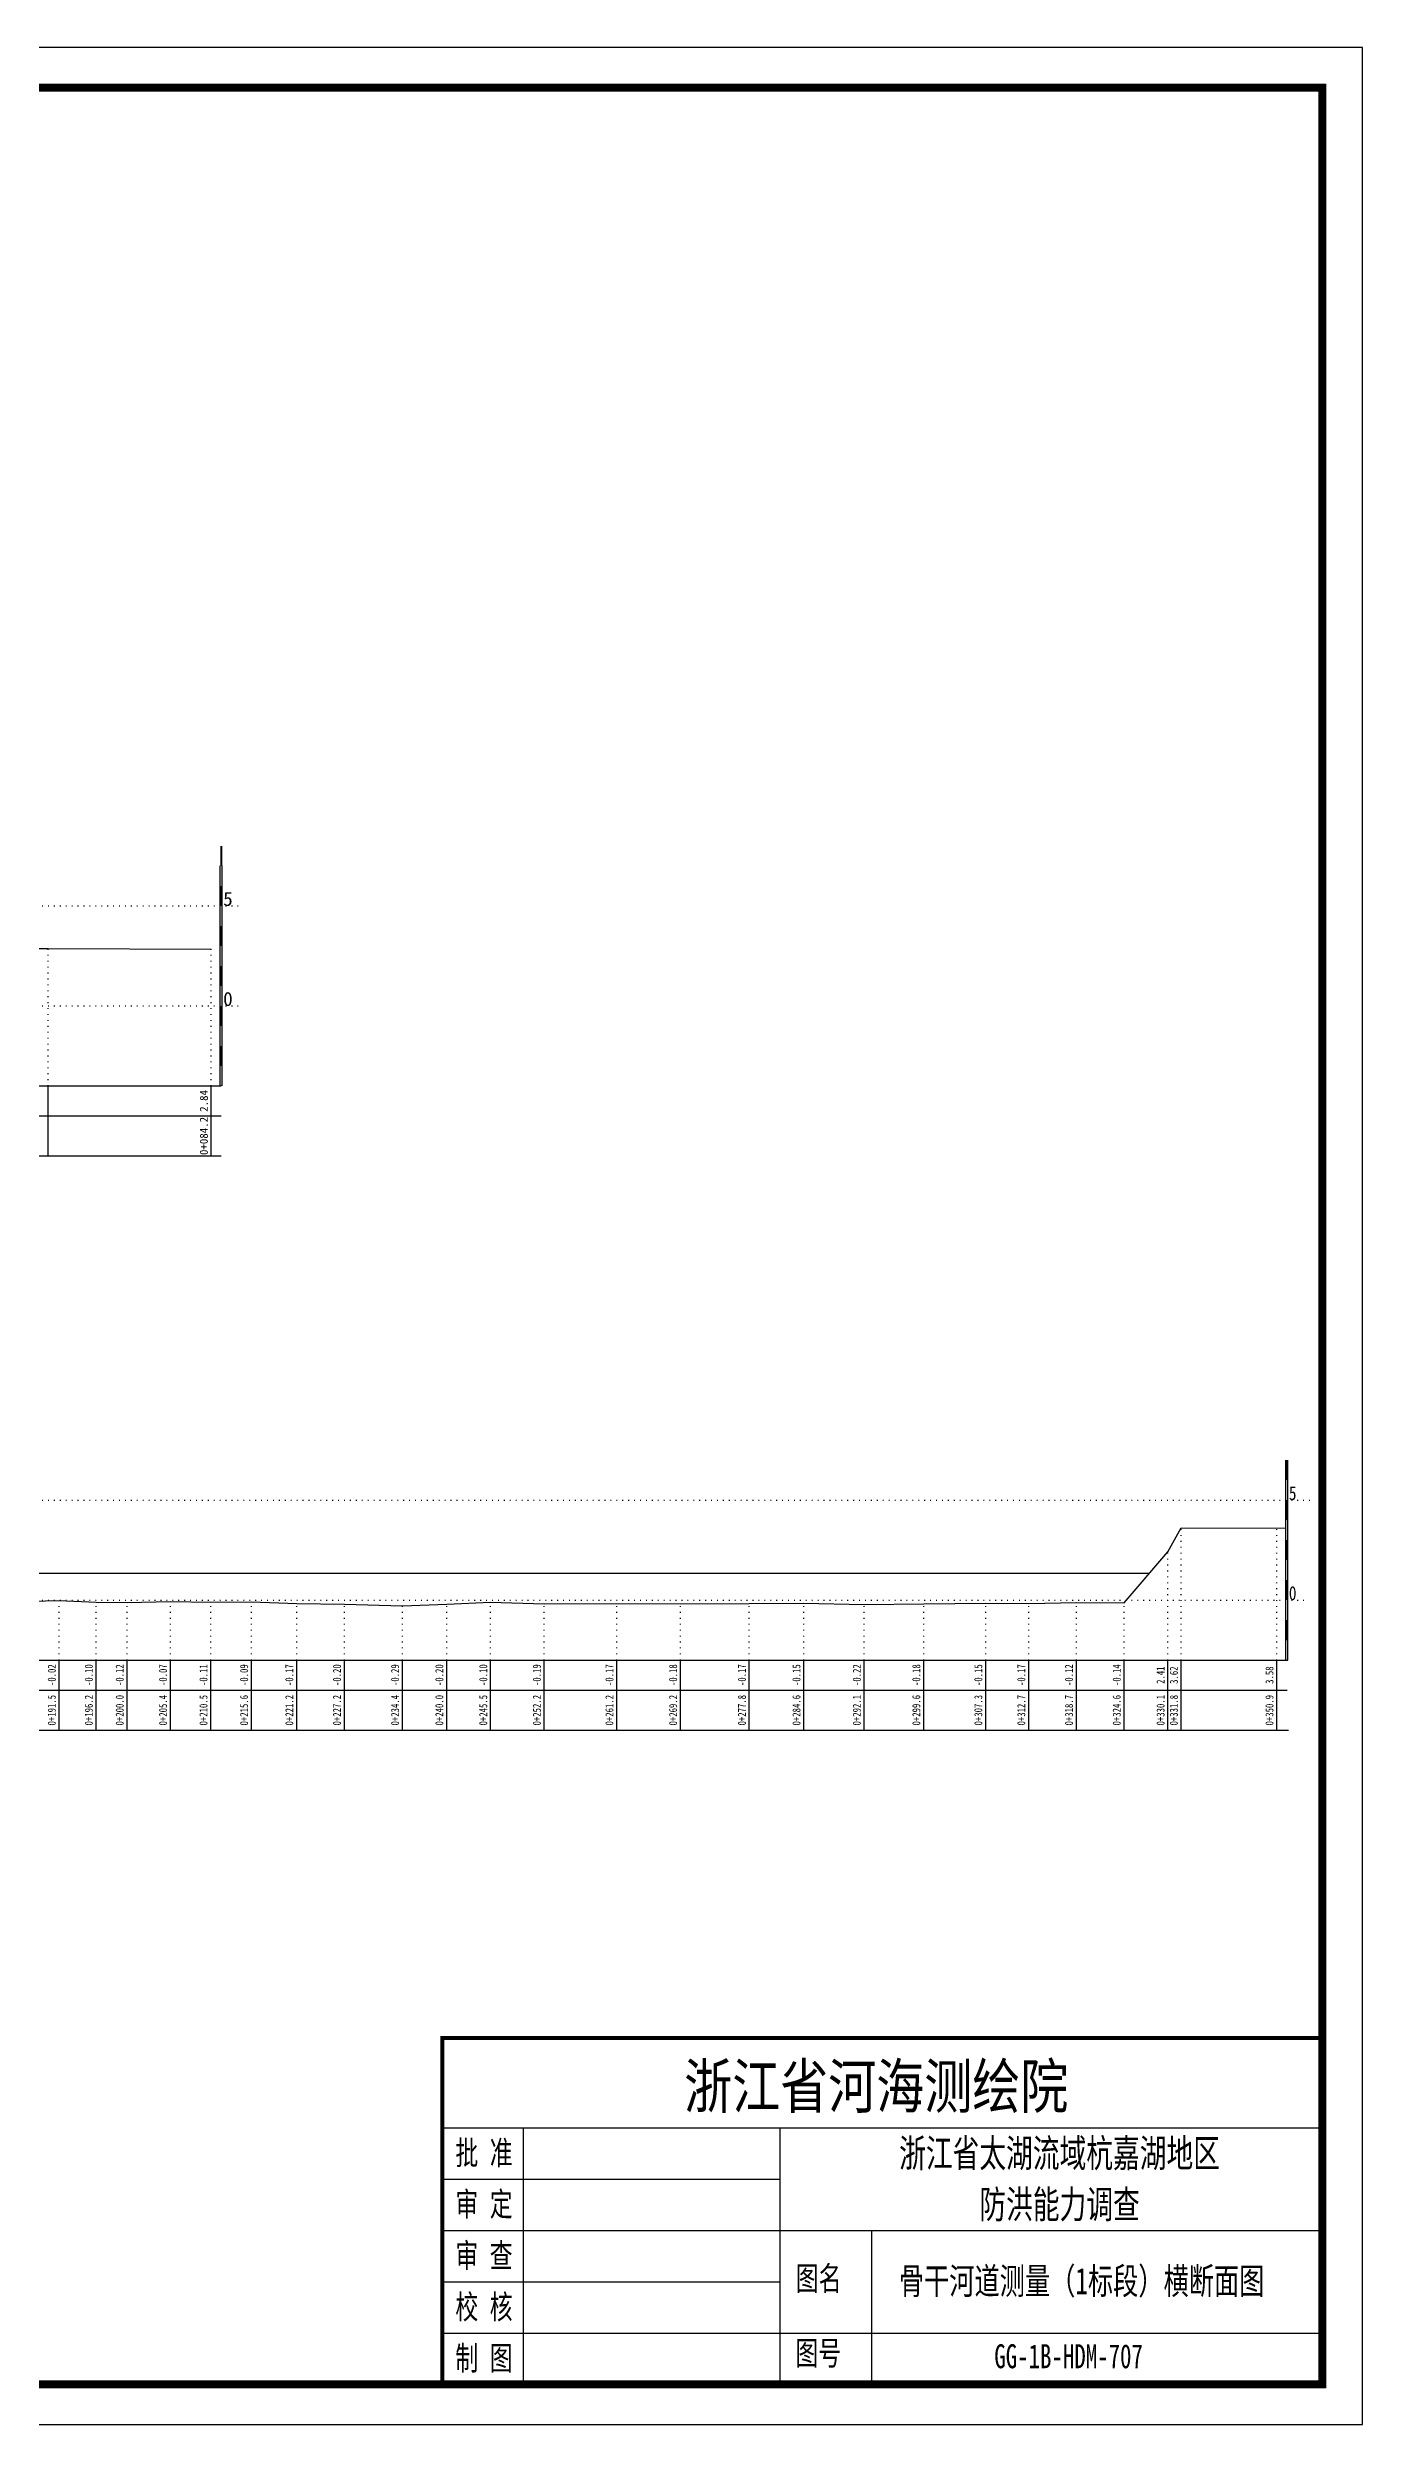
# Model space of a CAD drawing. Header units: millimetres. Extents: x 518104 to 520297, y 3371901 to 3372198.
# Drawn here: x 519689.2 to 519853.5, y 3371900.9 to 3372197.9 of the extents above; entities that cross this region are included whole.
import ezdxf
from ezdxf.enums import TextEntityAlignment as Align

# ---------------------------------------------------------------- set-up
doc = ezdxf.new("R2010")
doc.units = ezdxf.units.MM
doc.header["$LTSCALE"] = 0.4
doc.header["$MEASUREMENT"] = 0
doc.linetypes.add('X4', pattern=[1.6, 0, -1.6])
for name, color, linetype in [('DMX', 1, 'Continuous'), ('TEXT', 7, 'Continuous'), ('zdm1', 5, 'Continuous'), ('ZDMT5', 3, 'Continuous'), ('图框', 7, 'Continuous'), ('水位', 4, 'Continuous')]:
    doc.layers.add(name, color=color, linetype=linetype)
doc.styles.add('HDM', font='仿宋_GB2312.ttf')
doc.styles.add('tk2', font='SimSun.ttf', dxfattribs={"width": 0.8})

msp = doc.modelspace()

# ---------------------------------------------------------------- linework, layer by layer
at = {"lineweight": 100, "const_width": 0.5}
msp.add_lwpolyline([(519848.54, 3371949.15), (519738.54, 3371949.15), (519738.54, 3371905.87), (519848.54, 3371905.87), (519848.54, 3371949.15)], dxfattribs=at)
at = {"layer": 'DMX', "linetype": 'Continuous', "flags": 128}
for points in [[(519499.12, 3372087.72), (519519.37, 3372088), (519522.42, 3372087.62), (519532.34, 3372083.15), (519564.27, 3372079.82), (519576.77, 3372077.57), (519579.74, 3372077.7), (519584.04, 3372077.22), (519589.19, 3372076.17), (519596.99, 3372075.42), (519606.04, 3372074.57), (519615.32, 3372074.22), (519623.82, 3372073.92), (519630.14, 3372074.95), (519636.24, 3372075.9), (519641.02, 3372076.92), (519650.99, 3372077.27), (519661.92, 3372078.9), (519667.94, 3372082.3), (519681.37, 3372083.37), (519682.87, 3372085.3), (519689.27, 3372085.3), (519709.64, 3372085.22)], [(519685.57, 3372003.7), (519690.64, 3372003.82), (519695.27, 3372003.62), (519699.13, 3372003.57), (519704.55, 3372003.7), (519709.6, 3372003.6), (519714.68, 3372003.65), (519720.33, 3372003.45), (519726.29, 3372003.37), (519733.55, 3372003.15), (519739.08, 3372003.37), (519744.57, 3372003.62), (519751.27, 3372003.4), (519760.34, 3372003.45), (519768.3, 3372003.42), (519776.9, 3372003.45), (519783.72, 3372003.5), (519791.26, 3372003.32), (519798.7, 3372003.42), (519806.45, 3372003.5), (519811.82, 3372003.45), (519817.78, 3372003.57), (519823.75, 3372003.52), (519829.23, 3372009.9), (519830.89, 3372012.92), (519843.96, 3372012.85)]]:
    msp.add_lwpolyline(points, dxfattribs=at)
at = {"layer": 'TEXT', "color": 0}
for p, q in [((519738.54, 3371937.95, 0), (519848.54, 3371937.95, 0)), ((519748.62, 3371937.95, 0), (519748.62, 3371912.29, 0)), ((519780.71, 3371937.95, 0), (519780.71, 3371912.29, 0)), ((519738.54, 3371931.54, 0), (519780.71, 3371931.54, 0)), ((519738.54, 3371925.12, 0), (519780.71, 3371925.12, 0)), ((519780.71, 3371925.12, 0), (519848.54, 3371925.12, 0)), ((519792.19, 3371925.12, 0), (519792.19, 3371905.87, 0)), ((519738.54, 3371918.7, 0), (519780.71, 3371918.7, 0)), ((519738.54, 3371912.29, 0), (519848.54, 3371912.29, 0)), ((519748.62, 3371912.29, 0), (519748.62, 3371905.87, 0)), ((519780.71, 3371912.29, 0), (519780.71, 3371905.87, 0))]:
    msp.add_line(p, q, dxfattribs=at)
at = {"layer": 'zdm1', "linetype": 'Continuous'}
for p, q in [((519710.77, 3372068.12), (519710.77, 3372095.62)), ((519711.02, 3372068.12), (519711.02, 3372095.62)), ((519499.12, 3372068.12), (519710.89, 3372068.12)), ((519487.87, 3372064.37), (519710.89, 3372064.37)), ((519487.87, 3372059.37), (519710.89, 3372059.37)), ((519843.96, 3371996.37), (519843.96, 3372021.37)), ((519844.21, 3371996.37), (519844.21, 3372021.37)), ((519499.12, 3371996.37), (519844.21, 3371996.37)), ((519487.87, 3371992.62), (519844.14, 3371992.62)), ((519487.87, 3371987.62), (519844.29, 3371987.62))]:
    msp.add_line(p, q, dxfattribs=at)
at = {"layer": 'zdm1', "linetype": 'X4'}
for p, q in [((519495.37, 3372090.62), (519713.39, 3372090.62)), ((519495.37, 3372078.12), (519713.39, 3372078.12)), ((519495.37, 3372016.37), (519847.24, 3372016.37)), ((519495.37, 3372003.87), (519846.69, 3372003.87))]:
    msp.add_line(p, q, dxfattribs=at)
at = {"layer": 'zdm1', "linetype": 'Continuous', "flags": 128}
for points in [[(519710.89, 3372095.62, 0.25, 0.25, 0), (519710.89, 3372098.12, 0.25, 0.25, 0)], [(519710.89, 3372090.62, 0.25, 0.25, 0), (519710.89, 3372093.12, 0.25, 0.25, 0)], [(519710.89, 3372085.62, 0.25, 0.25, 0), (519710.89, 3372088.12, 0.25, 0.25, 0)], [(519710.89, 3372080.62, 0.25, 0.25, 0), (519710.89, 3372083.12, 0.25, 0.25, 0)], [(519710.89, 3372075.62, 0.25, 0.25, 0), (519710.89, 3372078.12, 0.25, 0.25, 0)], [(519710.89, 3372070.62, 0.25, 0.25, 0), (519710.89, 3372073.12, 0.25, 0.25, 0)], [(519844.09, 3372018.87, 0.25, 0.25, 0), (519844.09, 3372021.37, 0.25, 0.25, 0)], [(519844.09, 3372013.87, 0.25, 0.25, 0), (519844.09, 3372016.37, 0.25, 0.25, 0)], [(519844.09, 3372008.87, 0.25, 0.25, 0), (519844.09, 3372011.37, 0.25, 0.25, 0)], [(519844.09, 3372003.87, 0.25, 0.25, 0), (519844.09, 3372006.37, 0.25, 0.25, 0)], [(519844.09, 3371998.87, 0.25, 0.25, 0), (519844.09, 3372001.37, 0.25, 0.25, 0)]]:
    msp.add_lwpolyline(points, format="xyseb", dxfattribs=at)
at = {"layer": 'ZDMT5', "linetype": 'X4'}
for p, q in [((519689.27, 3372068.12), (519689.27, 3372085.3)), ((519709.64, 3372068.12), (519709.64, 3372085.22)), ((519830.89, 3371996.37), (519830.89, 3372012.92)), ((519842.84, 3371996.37), (519842.84, 3372012.82)), ((519829.23, 3371996.37), (519829.23, 3372009.9)), ((519690.64, 3371996.37), (519690.64, 3372003.82)), ((519695.27, 3371996.37), (519695.27, 3372003.62)), ((519699.13, 3371996.37), (519699.13, 3372003.57)), ((519704.55, 3371996.37), (519704.55, 3372003.7)), ((519709.6, 3371996.37), (519709.6, 3372003.6)), ((519714.68, 3371996.37), (519714.68, 3372003.65)), ((519720.33, 3371996.37), (519720.33, 3372003.45)), ((519726.29, 3371996.37), (519726.29, 3372003.37)), ((519733.55, 3371996.37), (519733.55, 3372003.15)), ((519739.08, 3371996.37), (519739.08, 3372003.37)), ((519744.57, 3371996.37), (519744.57, 3372003.62)), ((519751.27, 3371996.37), (519751.27, 3372003.4)), ((519760.34, 3371996.37), (519760.34, 3372003.45)), ((519768.3, 3371996.37), (519768.3, 3372003.42)), ((519776.9, 3371996.37), (519776.9, 3372003.45)), ((519783.72, 3371996.37), (519783.72, 3372003.5)), ((519791.26, 3371996.37), (519791.26, 3372003.32)), ((519798.7, 3371996.37), (519798.7, 3372003.42)), ((519806.45, 3371996.37), (519806.45, 3372003.5)), ((519811.82, 3371996.37), (519811.82, 3372003.45)), ((519817.78, 3371996.37), (519817.78, 3372003.57)), ((519823.75, 3371996.37), (519823.75, 3372003.52))]:
    msp.add_line(p, q, dxfattribs=at)
at = {"layer": 'ZDMT5', "linetype": 'Continuous'}
for p, q in [((519689.27, 3372059.37), (519689.27, 3372068.12)), ((519709.64, 3372059.37), (519709.64, 3372068.12)), ((519690.64, 3371987.62), (519690.64, 3371996.37)), ((519695.27, 3371987.62), (519695.27, 3371996.37)), ((519699.13, 3371987.62), (519699.13, 3371996.37)), ((519704.55, 3371987.62), (519704.55, 3371996.37)), ((519709.6, 3371987.62), (519709.6, 3371996.37)), ((519714.68, 3371987.62), (519714.68, 3371996.37)), ((519720.33, 3371987.62), (519720.33, 3371996.37)), ((519726.29, 3371987.62), (519726.29, 3371996.37)), ((519733.55, 3371987.62), (519733.55, 3371996.37)), ((519739.08, 3371987.62), (519739.08, 3371996.37)), ((519744.57, 3371987.62), (519744.57, 3371996.37)), ((519751.27, 3371987.62), (519751.27, 3371996.37)), ((519760.34, 3371987.62), (519760.34, 3371996.37)), ((519768.3, 3371987.62), (519768.3, 3371996.37)), ((519776.9, 3371987.62), (519776.9, 3371996.37)), ((519783.72, 3371987.62), (519783.72, 3371996.37)), ((519791.26, 3371987.62), (519791.26, 3371996.37)), ((519798.7, 3371987.62), (519798.7, 3371996.37)), ((519806.45, 3371987.62), (519806.45, 3371996.37)), ((519811.82, 3371987.62), (519811.82, 3371996.37)), ((519817.78, 3371987.62), (519817.78, 3371996.37)), ((519823.75, 3371987.62), (519823.75, 3371996.37)), ((519829.23, 3371987.62), (519829.23, 3371996.37)), ((519830.89, 3371987.62), (519830.89, 3371996.37)), ((519842.84, 3371987.62), (519842.84, 3371996.37))]:
    msp.add_line(p, q, dxfattribs=at)
at = {"layer": '图框', "flags": 128}
msp.add_lwpolyline([(519433.54, 3371900.87), (519853.54, 3371900.87), (519853.54, 3372197.87), (519433.54, 3372197.87)], close=True, dxfattribs=at)
at = {"layer": '图框', "const_width": 1, "flags": 128}
msp.add_lwpolyline([(519458.54, 3371905.87), (519848.54, 3371905.87), (519848.54, 3372192.87), (519458.54, 3372192.87)], close=True, dxfattribs=at)
at = {"layer": '水位', "color": 6, "linetype": 'Continuous', "flags": 128}
msp.add_lwpolyline([(519519.48, 3372007.23), (519826.93, 3372007.23)], dxfattribs=at)

# ---------------------------------------------------------------- texts
at = {"layer": 'TEXT', "color": 7, "ltscale": 8, "style": 'tk2'}
for tag, p, s, height, width in [('浙江省河海测绘院', (519768.76, 3371940.39, 0), '（单位名称）', 5.5, 0.8), ('批 准', (519740.16, 3371933.32, 0), '批准', 3, 0.7), ('审 定', (519740.16, 3371926.91, 0), '审定', 3, 0.7), ('审 查', (519740.16, 3371920.49, 0), '审 查', 3, 0.7), ('图名', (519782.7, 3371917.62, 0), '审查', 3, 0.7), ('校 核', (519740.16, 3371914.07, 0), '校 核', 3, 0.7), ('制 图', (519740.16, 3371907.66, 0), '制 图', 3, 0.7), ('图号', (519782.65, 3371908.29, 0), '图号', 3, 0.7)]:
    msp.add_attdef(tag, p, s, height=height, dxfattribs=dict(at, width=width))
at = {"layer": 'TEXT', "color": 0, "style": 'tk2', "width": 0.7}
for tag, text, height, p in [('浙江省太湖流域杭嘉湖地区', '浙江省太湖流域杭嘉湖地区', 3.5, (519815.68, 3371934.77, -206.67)), ('防洪能力调查', '防洪能力调查', 3.5, (519815.68, 3371928.38, -206.67)), ('骨干河道测量（1标段）横断面图', '骨干河道测量（1标段）横断面图', 3.3, (519818.44, 3371918.8, -206.67)), ('GG-1B-HDM-707', 'GG-1B-HDM-001', 3, (519816.81, 3371909.4, -206.67))]:
    msp.add_attdef(tag, text=text, height=height, dxfattribs=at).set_placement(p, align=Align.MIDDLE_CENTER)
at = {"layer": 'zdm1', "linetype": 'Continuous', "style": 'HDM'}
for s, p in [('5', (519711.14, 3372090.62)), ('0', (519711.14, 3372078.12))]:
    msp.add_text(s, height=1.75, dxfattribs=at).set_placement(p)
at = {"layer": 'zdm1', "linetype": 'Continuous', "style": 'HDM', "width": 0.8}
for s, p in [('5', (519844.34, 3372016.37)), ('0', (519844.34, 3372003.87))]:
    msp.add_text(s, height=1.75, dxfattribs=at).set_placement(p)
at = {"layer": 'ZDMT5', "linetype": 'Continuous', "style": 'HDM'}
for s, p in [('2.84', (519709.52, 3372066.25)), ('0+084.2', (519709.52, 3372061.87))]:
    msp.add_text(s, height=1, rotation=90, dxfattribs=at).set_placement(p, align=Align.BOTTOM_CENTER)
at = {"layer": 'ZDMT5', "linetype": 'Continuous', "style": 'HDM', "width": 0.8}
for s, p in [('-0.02', (519690.51, 3371994.5)), ('-0.10', (519695.14, 3371994.5)), ('-0.12', (519699, 3371994.5)), ('-0.07', (519704.42, 3371994.5)), ('-0.11', (519709.47, 3371994.5)), ('-0.09', (519714.55, 3371994.5)), ('-0.17', (519720.2, 3371994.5)), ('-0.20', (519726.16, 3371994.5)), ('-0.29', (519733.42, 3371994.5)), ('-0.20', (519738.95, 3371994.5)), ('-0.10', (519744.44, 3371994.5)), ('-0.19', (519751.14, 3371994.5)), ('-0.17', (519760.21, 3371994.5)), ('-0.18', (519768.17, 3371994.5)), ('-0.17', (519776.77, 3371994.5)), ('-0.15', (519783.59, 3371994.5)), ('-0.22', (519791.13, 3371994.5)), ('-0.18', (519798.57, 3371994.5)), ('-0.15', (519806.32, 3371994.5)), ('-0.17', (519811.69, 3371994.5)), ('-0.12', (519817.65, 3371994.5)), ('-0.14', (519823.62, 3371994.5)), ('2.41', (519829.1, 3371994.5)), ('3.62', (519830.76, 3371994.5)), ('3.58', (519842.71, 3371994.5)), ('0+191.5', (519690.51, 3371990.12)), ('0+196.2', (519695.14, 3371990.12)), ('0+200.0', (519699, 3371990.12)), ('0+205.4', (519704.42, 3371990.12)), ('0+210.5', (519709.47, 3371990.12)), ('0+215.6', (519714.55, 3371990.12)), ('0+221.2', (519720.2, 3371990.12)), ('0+227.2', (519726.16, 3371990.12)), ('0+234.4', (519733.42, 3371990.12)), ('0+240.0', (519738.95, 3371990.12)), ('0+245.5', (519744.44, 3371990.12)), ('0+252.2', (519751.14, 3371990.12)), ('0+261.2', (519760.21, 3371990.12)), ('0+269.2', (519768.17, 3371990.12)), ('0+277.8', (519776.77, 3371990.12)), ('0+284.6', (519783.59, 3371990.12)), ('0+292.1', (519791.13, 3371990.12)), ('0+299.6', (519798.57, 3371990.12)), ('0+307.3', (519806.32, 3371990.12)), ('0+312.7', (519811.69, 3371990.12)), ('0+318.7', (519817.65, 3371990.12)), ('0+324.6', (519823.62, 3371990.12)), ('0+330.1', (519829.1, 3371990.12)), ('0+331.8', (519830.76, 3371990.12)), ('0+350.9', (519842.71, 3371990.12))]:
    msp.add_text(s, height=1, rotation=90, dxfattribs=at).set_placement(p, align=Align.BOTTOM_CENTER)

doc.saveas('drawing.dxf')
